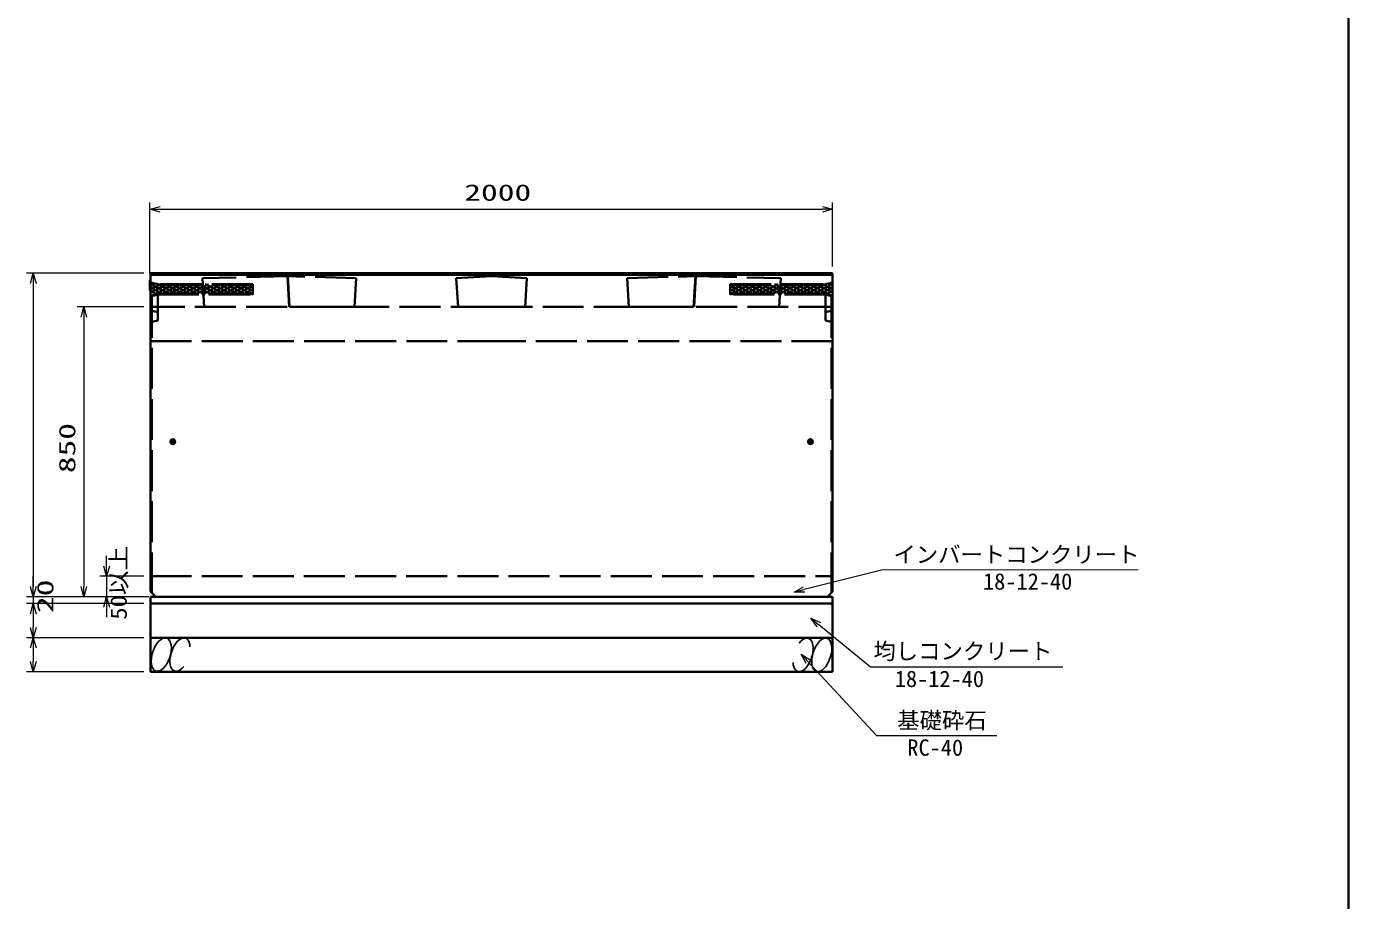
# Model space of a CAD drawing. Units: millimetres on the paper. Extents: x 15 to 1218, y 8 to 859.
# Drawn here: x 1024.5 to 1218.4, y 429 to 557.2 of the extents above; entities that cross this region are included whole.
import ezdxf
from ezdxf.enums import TextEntityAlignment as Align

# ---------------------------------------------------------------- set-up
doc = ezdxf.new("R2010")
doc.units = ezdxf.units.MM
doc.linetypes.add('DASHED', pattern=[7.5, 6, -1.5])
for name, color, linetype, lineweight in [('D-STR-DIM（寸法）', 7, 'Continuous', 13), ('D-STR-HTXT(均しCON-旗)', 7, 'Continuous', 13), ('D-STR-HTXT(基礎砕石-旗)', 7, 'Continuous', 13), ('D-STR-STRF(グリ)', 7, 'Continuous', 25), ('D-STR（構造物）', 1, 'Continuous', 35)]:
    doc.layers.add(name, color=color, linetype=linetype, lineweight=lineweight)
doc.styles.add('ＭＳ ゴシック', font='')
doc.styles.get('ＭＳ ゴシック').set_extended_font_data('MS Gothic')

# ---------------------------------------------------------------- blocks, each defined once
blk = doc.blocks.new('_Open30')
at = {"color": 7, "linetype": 'Continuous', "lineweight": 13}
for p, q in [((-1, 0.2679), (0, 0)), ((0, 0), (-1, -0.2679)), ((0, 0), (-1, 0))]:
    blk.add_line(p, q, dxfattribs=at)

msp = doc.modelspace()

# ---------------------------------------------------------------- linework, layer by layer
at = {"layer": 'D-STR-DIM（寸法）'}
for p, q in [((1042.601, 520.978), (1042.601, 531.357)), ((1142.701, 521.983), (1142.701, 531.357)), ((1044.101, 530.357), (1141.201, 530.357)), ((1041.701, 520.983), (1024.493, 520.983)), ((1025.493, 519.483), (1025.493, 475.028)), ((1041.701, 516.028), (1031.921, 516.028)), ((1032.921, 514.528), (1032.921, 475.028)), ((1036.252, 478.028), (1036.252, 479.528)), ((1025.493, 475.028), (1025.493, 476.528)), ((1041.691, 476.528), (1035.252, 476.528)), ((1036.252, 476.528), (1036.252, 473.528)), ((1041.691, 473.528), (1024.493, 473.528)), ((1041.691, 473.528), (1024.493, 473.528)), ((1025.493, 473.528), (1025.493, 472.528)), ((1042.451, 473.528), (1031.921, 473.528)), ((1040.691, 473.528), (1035.252, 473.528)), ((1041.691, 472.528), (1024.493, 472.528)), ((1041.691, 472.528), (1024.493, 472.528)), ((1036.252, 472.028), (1036.252, 470.528)), ((1025.493, 471.028), (1025.493, 469.528)), ((1025.493, 471.028), (1025.493, 469.028)), ((1041.691, 467.528), (1024.493, 467.528)), ((1041.691, 467.528), (1024.493, 467.528)), ((1025.493, 466.028), (1025.493, 464.028)), ((1041.691, 462.528), (1024.493, 462.528))]:
    msp.add_line(p, q, dxfattribs=at)
at = {"layer": 'D-STR-HTXT(均しCON-旗)'}
for points in [[(1187.524, 477.499), (1149.891, 477.451), (1138.528, 474.587)], [(1176.448, 463.217), (1148.24, 463.217), (1140.681, 469.431)]]:
    msp.add_lwpolyline(points, dxfattribs=at)
at = {"layer": 'D-STR-HTXT(基礎砕石-旗)'}
msp.add_lwpolyline([(1166.763, 453.138), (1149.192, 453.138), (1139.101, 464.004)], dxfattribs=at)
at = {"layer": 'D-STR-STRF(グリ)'}
for centre, major_axis in [((1044.266, 465.051), (0.79, 2.421)), ((1141.115, 465.004), (-0.79, -2.421))]:
    msp.add_ellipse(centre, major_axis=major_axis, ratio=0.5139, dxfattribs=at)
for centre, start_param, end_param in [((1047.007, 465.051), 5.3575563, 10.3750652), ((1138.375, 465.004), 2.2159636, 7.2334726)]:
    msp.add_ellipse(centre, major_axis=(0.79, 2.421), ratio=0.5139, start_param=start_param, end_param=end_param, dxfattribs=at)
at = {"layer": 'D-STR（構造物）', "color": 2}
msp.add_line((1218.361, 858.622), (1218.361, 14.909), dxfattribs=at)
at = {"layer": 'D-STR（構造物）'}
for p, q in [((1042.601, 519.978), (1042.701, 520.078)), ((1042.601, 518.478), (1042.601, 519.978)), ((1042.701, 520.983), (1092.701, 520.983)), ((1042.701, 474.278), (1042.701, 520.983)), ((1042.701, 520.733), (1092.701, 520.733)), ((1142.701, 520.983), (1092.701, 520.983)), ((1142.701, 520.733), (1092.701, 520.733)), ((1142.701, 474.278), (1142.701, 520.983)), ((1042.701, 518.378), (1042.601, 518.478)), ((1063.076, 516.028), (1072.576, 516.028)), ((1122.326, 516.028), (1112.826, 516.028)), ((1045.951, 496.728), (1045.951, 495.827)), ((1139.451, 496.728), (1139.451, 495.827)), ((1045.501, 496.278), (1046.401, 496.278)), ((1139.901, 496.278), (1139.001, 496.278)), ((1142.691, 473.528), (1042.691, 473.528)), ((1042.691, 473.528), (1042.691, 472.528)), ((1043.451, 473.528), (1042.701, 474.278)), ((1043.451, 473.528), (1141.951, 473.528)), ((1141.951, 473.528), (1142.701, 474.278)), ((1142.691, 473.528), (1142.691, 472.528)), ((1042.691, 472.528), (1142.691, 472.528)), ((1042.691, 472.528), (1142.691, 472.528)), ((1042.691, 472.528), (1042.691, 467.528)), ((1142.691, 472.528), (1142.691, 467.528)), ((1042.691, 467.528), (1142.691, 467.528)), ((1042.691, 467.528), (1042.691, 462.528)), ((1042.691, 467.528), (1142.691, 467.528)), ((1142.691, 467.528), (1142.691, 462.528)), ((1042.691, 462.528), (1142.691, 462.528))]:
    msp.add_line(p, q, dxfattribs=at)
at = {"layer": 'D-STR（構造物）', "linetype": 'DASHED'}
for p, q in [((1043.752, 519.383), (1042.701, 519.636)), ((1062.751, 520.528), (1050.301, 520.274)), ((1050.301, 520.274), (1050.537, 516.028)), ((1062.751, 520.528), (1063.016, 516.03)), ((1062.826, 520.528), (1063.076, 516.028)), ((1072.826, 520.278), (1062.826, 520.528)), ((1072.576, 516.028), (1072.826, 520.278)), ((1092.701, 520.528), (1087.526, 520.278)), ((1087.526, 520.278), (1087.776, 516.028)), ((1092.701, 520.528), (1097.876, 520.278)), ((1097.876, 520.278), (1097.626, 516.028)), ((1112.576, 520.278), (1122.576, 520.528)), ((1112.826, 516.028), (1112.576, 520.278)), ((1122.576, 520.528), (1122.326, 516.028)), ((1122.651, 520.528), (1122.386, 516.03)), ((1122.651, 520.528), (1135.101, 520.274)), ((1135.101, 520.274), (1134.865, 516.028)), ((1141.651, 519.383), (1142.701, 519.636)), ((1042.7, 519.133), (1043.379, 519.473)), ((1045.2, 519.383), (1042.7, 518.133)), ((1046.2, 519.383), (1042.7, 517.633)), ((1042.7, 519.383), (1045.7, 517.883)), ((1042.7, 518.633), (1044.2, 519.383)), ((1042.7, 518.883), (1044.7, 517.883)), ((1043.7, 517.883), (1042.7, 518.383)), ((1042.701, 517.556), (1043.751, 517.883)), ((1043.653, 519.407), (1046.7, 517.883)), ((1043.75, 517.883), (1057.701, 517.883)), ((1043.751, 514.068), (1043.751, 517.883)), ((1057.701, 519.383), (1043.752, 519.383)), ((1047.2, 519.383), (1044.2, 517.883)), ((1044.7, 519.383), (1047.7, 517.883)), ((1045.2, 517.883), (1048.2, 519.383)), ((1048.7, 517.883), (1045.7, 519.383)), ((1046.2, 517.883), (1049.2, 519.383)), ((1049.7, 517.883), (1046.7, 519.383)), ((1047.2, 517.883), (1050.2, 519.383)), ((1050.7, 517.883), (1047.7, 519.383)), ((1051.2, 519.383), (1048.2, 517.883)), ((1048.7, 519.383), (1051.7, 517.883)), ((1052.2, 519.383), (1049.2, 517.883)), ((1049.7, 519.383), (1052.7, 517.883)), ((1053.2, 519.383), (1050.2, 517.883)), ((1050.7, 519.383), (1053.7, 517.883)), ((1051.2, 517.883), (1054.2, 519.383)), ((1054.7, 517.883), (1051.7, 519.383)), ((1052.2, 517.883), (1055.2, 519.383)), ((1055.7, 517.883), (1052.7, 519.383)), ((1053.2, 517.883), (1056.2, 519.383)), ((1056.7, 517.883), (1053.7, 519.383)), ((1054.2, 517.883), (1057.2, 519.383)), ((1054.7, 519.383), (1057.701, 517.882)), ((1057.701, 519.133), (1055.2, 517.883)), ((1055.7, 519.383), (1057.701, 518.382)), ((1057.701, 518.633), (1056.2, 517.883)), ((1056.7, 519.383), (1057.701, 518.882)), ((1057.701, 518.133), (1057.2, 517.883)), ((1057.701, 517.883), (1057.701, 519.383)), ((1128.702, 519.383), (1127.701, 518.882)), ((1129.702, 519.383), (1127.701, 518.382)), ((1127.701, 519.383), (1141.651, 519.383)), ((1127.701, 517.883), (1127.701, 519.383)), ((1130.702, 519.383), (1127.701, 517.882)), ((1127.701, 519.133), (1130.202, 517.883)), ((1127.701, 518.633), (1129.202, 517.883)), ((1127.701, 518.133), (1128.202, 517.883)), ((1141.652, 517.883), (1127.701, 517.883)), ((1131.202, 517.883), (1128.202, 519.383)), ((1128.702, 517.883), (1131.702, 519.383)), ((1132.202, 517.883), (1129.202, 519.383)), ((1129.702, 517.883), (1132.702, 519.383)), ((1133.202, 517.883), (1130.202, 519.383)), ((1130.702, 517.883), (1133.702, 519.383)), ((1134.202, 517.883), (1131.202, 519.383)), ((1134.702, 519.383), (1131.702, 517.883)), ((1132.202, 519.383), (1135.202, 517.883)), ((1135.702, 519.383), (1132.702, 517.883)), ((1133.202, 519.383), (1136.202, 517.883)), ((1136.702, 519.383), (1133.702, 517.883)), ((1134.202, 519.383), (1137.202, 517.883)), ((1134.702, 517.883), (1137.702, 519.383)), ((1138.202, 517.883), (1135.202, 519.383)), ((1135.702, 517.883), (1138.702, 519.383)), ((1139.202, 517.883), (1136.202, 519.383)), ((1136.702, 517.883), (1139.702, 519.383)), ((1140.202, 517.883), (1137.202, 519.383)), ((1140.702, 519.383), (1137.702, 517.883)), ((1138.202, 519.383), (1141.202, 517.883)), ((1141.75, 519.407), (1138.702, 517.883)), ((1139.202, 519.383), (1142.702, 517.633)), ((1142.702, 519.383), (1139.702, 517.883)), ((1140.202, 519.383), (1142.702, 518.133)), ((1142.702, 518.883), (1140.702, 517.883)), ((1142.702, 518.633), (1141.202, 519.383)), ((1141.651, 514.068), (1141.651, 517.883)), ((1142.701, 517.556), (1141.651, 517.883)), ((1141.702, 517.883), (1142.702, 518.383)), ((1142.702, 519.133), (1142.023, 519.473)), ((1092.701, 516.028), (1042.701, 516.028)), ((1042.861, 517.528), (1042.861, 474.118)), ((1087.776, 516.028), (1092.701, 516.028)), ((1092.701, 516.028), (1142.701, 516.028)), ((1097.626, 516.028), (1092.701, 516.028)), ((1142.541, 517.528), (1142.541, 474.118)), ((1043.751, 515.265), (1042.701, 515.534)), ((1042.701, 513.8), (1043.751, 514.068)), ((1141.651, 515.265), (1142.701, 515.534)), ((1142.701, 513.8), (1141.651, 514.068)), ((1042.701, 511.028), (1092.701, 511.028)), ((1142.701, 511.028), (1092.701, 511.028)), ((1042.691, 476.528), (1142.491, 476.528))]:
    msp.add_line(p, q, dxfattribs=at)
at = {"layer": 'D-STR（構造物）'}
for centre, radius in [((1045.951, 496.278), 0.35), ((1045.951, 496.278), 0.3), ((1139.451, 496.278), 0.35), ((1139.451, 496.278), 0.3)]:
    msp.add_circle(centre, radius, dxfattribs=at)

# ---------------------------------------------------------------- block references
at = {"layer": 'D-STR-DIM（寸法）', "xscale": 1.5, "yscale": 1.5}
for p, rotation in [((1042.601, 530.357), 180), ((1025.493, 520.983), 90), ((1032.921, 516.028), 90), ((1036.252, 476.528), 270), ((1025.493, 473.528), 270), ((1025.493, 473.528), 270), ((1032.921, 473.528), 270), ((1036.252, 473.528), 90), ((1025.493, 472.528), 90), ((1025.493, 472.528), 90), ((1025.493, 467.528), 270), ((1025.493, 467.528), 90), ((1025.493, 462.528), 270)]:
    msp.add_blockref('_Open30', p, dxfattribs=dict(at, rotation=rotation))
msp.add_blockref('_Open30', (1142.701, 530.357), dxfattribs=at)
at = {"layer": 'D-STR-HTXT(均しCON-旗)', "xscale": 1.5, "yscale": 1.5}
for p, rotation in [((1137.073, 474.22), 194.1476), ((1139.522, 470.384), 140.57786)]:
    msp.add_blockref('_Open30', p, dxfattribs=dict(at, rotation=rotation))
at = {"layer": 'D-STR-HTXT(基礎砕石-旗)', "xscale": 1.5, "yscale": 1.5, "rotation": 132.88015}
msp.add_blockref('_Open30', (1138.081, 465.103), dxfattribs=at)

# ---------------------------------------------------------------- texts
at = {"layer": 'D-STR-DIM（寸法）', "style": 'ＭＳ ゴシック', "width": 1.5}
msp.add_text('2000', height=2.405, dxfattribs=at).set_placement((1088.693, 530.895), align=Align.BOTTOM_LEFT)
at = {"layer": 'D-STR-DIM（寸法）', "style": 'ＭＳ ゴシック'}
for s, width, p in [('850', 1.5, (1032.383, 491.653)), ('50以上', 1.1, (1039.928, 470.171)), ('20', 1.5, (1029.165, 471.14))]:
    msp.add_text(s, height=2.405, rotation=90, dxfattribs=dict(at, width=width)).set_placement(p, align=Align.BOTTOM_LEFT)
at = {"layer": 'D-STR-HTXT(均しCON-旗)', "style": 'ＭＳ ゴシック'}
for s, p in [('インバートコンクリート', (1151.621, 477.795)), ('18-12-40', (1164.763, 473.848)), ('均しコンクリート', (1148.687, 463.628)), ('18-12-40', (1151.821, 459.567))]:
    msp.add_text(s, height=2.405, dxfattribs=at).set_placement(p, align=Align.BOTTOM_LEFT)
at = {"layer": 'D-STR-HTXT(基礎砕石-旗)', "style": 'ＭＳ ゴシック'}
for s, p in [('基礎砕石', (1152.175, 453.472)), ('RC-40', (1153.663, 449.487))]:
    msp.add_text(s, height=2.405, dxfattribs=at).set_placement(p, align=Align.BOTTOM_LEFT)

doc.saveas('drawing.dxf')
